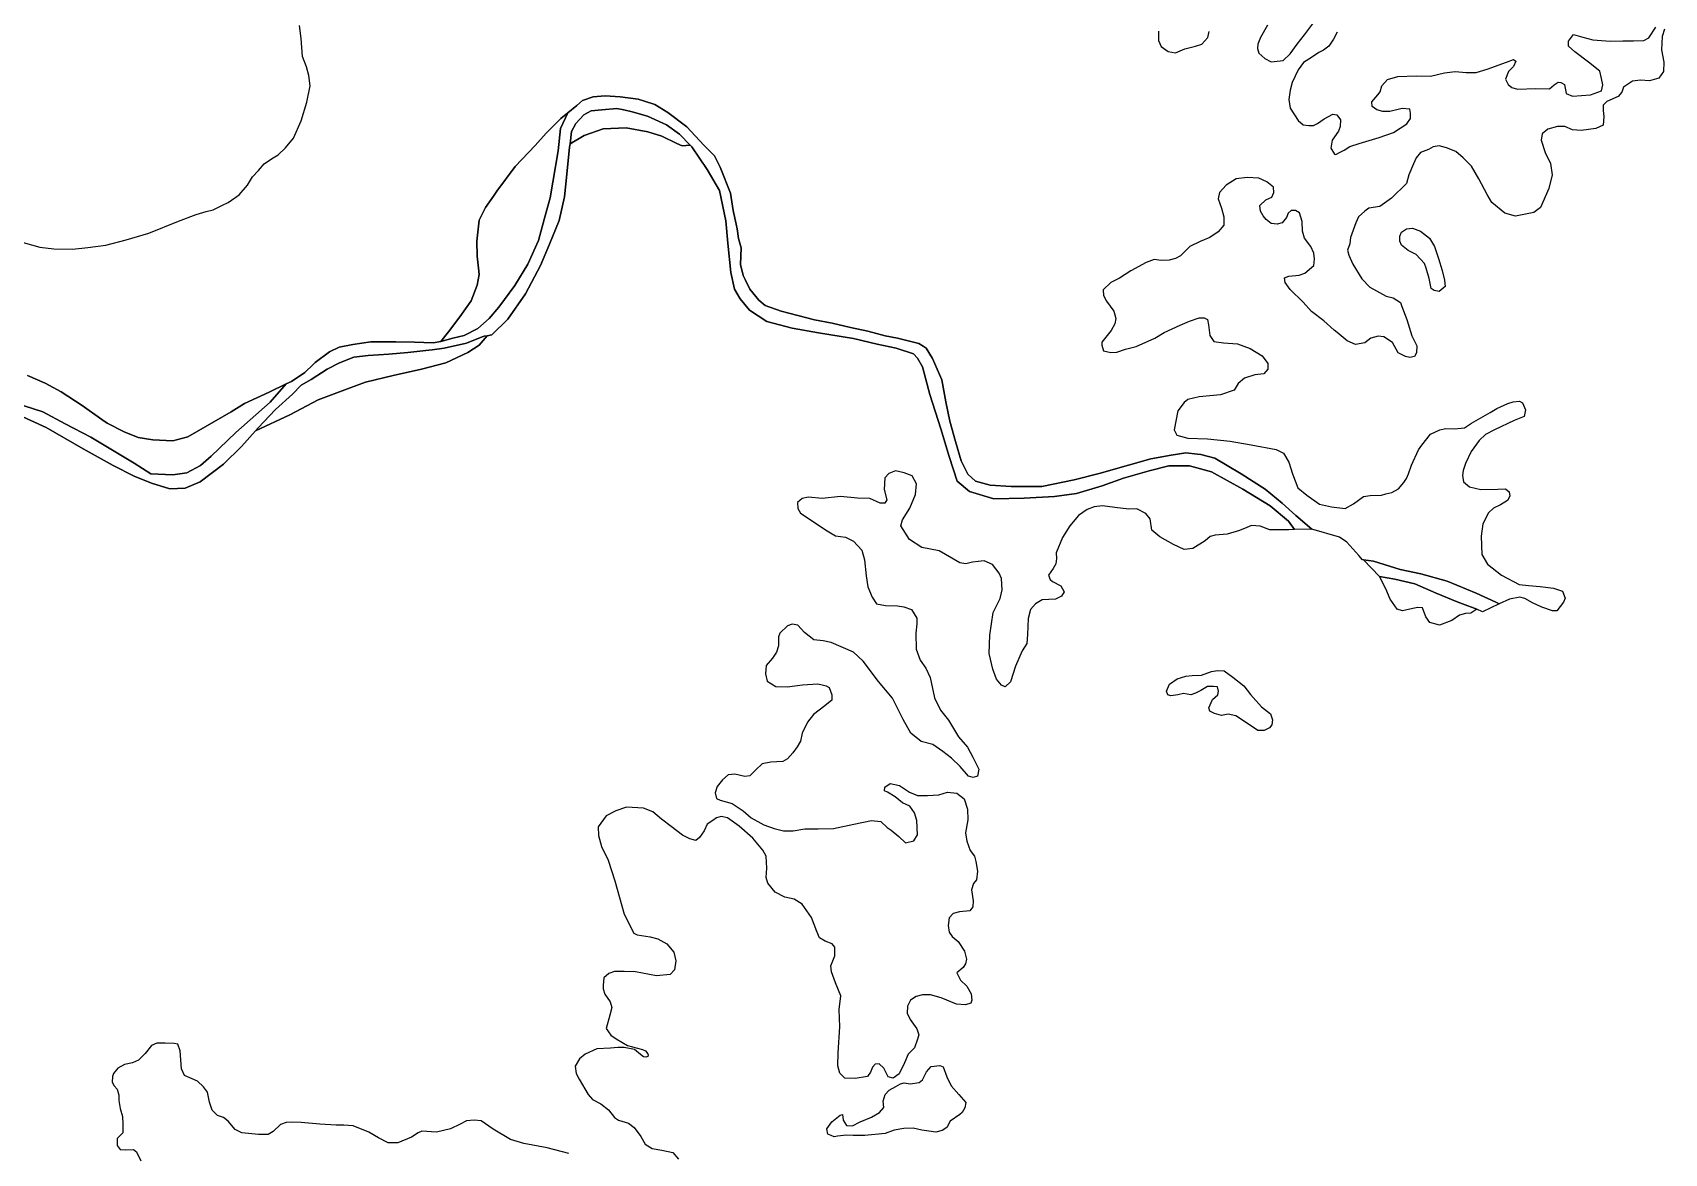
# Model space of a CAD drawing. Header units: inches. Extents: x 288635 to 1232953, y 676945 to 1655780.
# Drawn here: x 611529 to 652535, y 751771 to 779948 of the extents above; entities that cross this region are included whole.
import ezdxf

# ---------------------------------------------------------------- set-up
doc = ezdxf.new("R2010")
doc.units = ezdxf.units.IN
doc.header["$MEASUREMENT"] = 0

msp = doc.modelspace()

# ---------------------------------------------------------------- linework, layer by layer
at = {"color": 1}
for points in [[(611292.1109, 774668.4692), (611711.2117, 774554.169), (612062.5791, 774511.8356), (612532.48, 774507.6022), (612917.7141, 774541.469), (613370.6817, 774600.7357), (613882.916, 774736.2027), (614450.1838, 774905.5364), (615191.0186, 775206.1036), (615639.7529, 775375.4373), (615889.52, 775447.4041), (616063.0871, 775489.7375), (616304.3875, 775608.2711), (616444.0878, 775680.2379), (616715.0217, 775866.5049), (616926.6888, 776109.9221), (617054.197, 776321.5045), (617201.5173, 776478.9848), (617348.8376, 776646.6252), (617531.718, 776773.6254), (617699.3583, 776875.2256), (617887.3187, 777053.026), (618085.4391, 777291.7865), (618278.4795, 777728.6673), (618420.7198, 778201.1083), (618501.9999, 778612.5891), (618471.5199, 778871.6696), (618410.5598, 779090.1101), (618314.0396, 779349.1906), (618273.3995, 779801.3115), (618237.8394, 780126.4321)], [(652535.1771, 780031.2152), (652482.2603, 779851.2982), (652461.0936, 779517.9225), (652519.3021, 779205.7136), (652514.0104, 778967.5881), (652392.3018, 778803.5461), (652159.468, 778734.7543), (651931.9259, 778750.6293), (651736.1338, 778729.4626), (651508.5917, 778576.004), (651466.2583, 778454.2954), (651371.0081, 778337.8785), (651090.5492, 778216.1699), (650995.299, 778126.2114), (650995.299, 777988.6278), (651016.4657, 777835.1692), (651000.5907, 777618.2104), (650810.0903, 777533.5436), (650444.9646, 777485.9185), (650222.7141, 777501.7935), (650032.2138, 777591.752), (649852.2967, 777586.4603), (649608.8796, 777517.6685), (649466.0043, 777406.5433), (649439.5459, 777242.5013), (649540.0878, 776930.2924), (649677.6714, 776655.1251), (649714.7131, 776374.6662), (649630.0463, 776030.7072), (649418.3792, 775549.1646), (649254.3372, 775427.456), (648793.9613, 775332.2058), (648524.0857, 775411.581), (648196.0017, 775676.1648), (648079.5848, 775877.2486), (647873.2094, 776268.8327), (647688.0007, 776586.3333), (647476.3336, 776798.0004), (647291.1249, 776956.7507), (647058.2911, 777052.0009), (646873.0824, 777099.626), (646724.9155, 777078.4593), (646609.9049, 777011.3687), (646406.7045, 776935.1686), (646294.9442, 776798.0083), (646228.9041, 776645.608), (646117.1439, 776371.2874), (646051.1038, 776152.847), (645680.263, 775787.0863), (645380.5424, 775573.7259), (645106.2219, 775538.1658), (645004.6217, 775461.9656), (644852.2214, 775314.6453), (644781.1012, 775162.245), (644649.021, 774796.4843), (644628.7009, 774639.004), (644572.8208, 774481.5237), (644603.3009, 774354.5234), (644704.9011, 774125.923), (644928.4215, 773755.0822), (645136.7019, 773551.8818), (645543.1027, 773323.2813), (645720.9031, 773277.5613), (645903.7835, 773160.721), (645939.3435, 773064.2008), (646066.3438, 772734.0002), (646188.264, 772327.5994), (646315.2643, 772073.5988), (646310.1843, 771900.8785), (646254.3042, 771804.3583), (646137.4639, 771778.9583), (646030.7837, 771804.3583), (645847.9034, 771900.8785), (645705.6631, 772159.959), (645487.2226, 772302.1993), (645339.9023, 772312.3593), (645157.022, 772266.6392), (645009.7017, 772149.799), (644776.0212, 772109.1589), (644567.7408, 772195.5191), (644312.9258, 772407.8015), (644237.5401, 772464.7596), (643973.3796, 772703.5201), (643663.499, 772937.2006), (643460.2986, 773170.881), (643130.0979, 773485.8417), (643008.1777, 773663.642), (642987.8576, 773780.4823), (643094.5378, 773826.2024), (643353.6184, 773846.5224), (643495.8586, 773902.4025), (643724.4591, 774095.4429), (643739.6991, 774263.0832), (643724.4591, 774400.2435), (643653.339, 774572.9638), (643490.7786, 774776.1643), (643439.9785, 774953.9646), (643434.8985, 775197.8051), (643363.7784, 775421.3255), (643267.2582, 775477.2057), (643155.498, 775472.1256), (643079.2978, 775411.1655), (643038.6577, 775299.4053), (642931.9775, 775167.325), (642804.9773, 775131.765), (642652.577, 775147.005), (642525.5767, 775248.6052), (642449.3766, 775345.1254), (642383.3364, 775456.8856), (642368.0964, 775604.2059), (642520.4967, 775746.4462), (642667.817, 775812.4863), (642718.6171, 775924.2466), (642708.4571, 776061.4068), (642545.8967, 776198.5671), (642344.94, 776288.3598), (642050.2994, 776303.5998), (641775.9789, 776268.0398), (641527.0584, 776115.6395), (641359.418, 775927.6791), (641318.778, 775770.1988), (641405.1381, 775531.4383), (641461.0182, 775318.0779), (641461.0182, 775109.7975), (641323.858, 774942.1571), (641110.4975, 774799.9168), (640866.6571, 774698.3166), (640612.6565, 774571.3164), (640373.8961, 774332.5559), (640251.9758, 774266.5158), (640094.4955, 774225.8757), (639891.2951, 774215.7157), (639713.4947, 774241.1157), (639515.3744, 774164.9156), (639129.2936, 773956.6351), (638839.733, 773778.8348), (638626.3726, 773661.9946), (638428.371, 773480.2118), (638437.4444, 773336.7823), (638518.7246, 773194.5421), (638701.6049, 772945.6216), (638747.325, 772762.7412), (638727.005, 772625.5809), (638635.5648, 772457.9406), (638396.8043, 772168.38), (638396.8043, 772087.0998), (638442.5244, 771944.8596), (638625.4048, 771904.2195), (638777.8051, 771914.3795), (638996.2455, 771990.5796), (639260.4061, 772056.6198), (639732.847, 772269.9802), (639967.4094, 772409.8922), (640368.7302, 772592.7725), (640602.4107, 772694.3727), (640841.1712, 772775.6529), (640968.1714, 772775.6529), (641054.5316, 772735.0128), (641074.8516, 772602.9325), (641115.4917, 772333.692), (641217.0919, 772186.3717), (641455.8524, 772145.7316), (641806.3731, 772120.3316), (642126.4137, 772003.4913), (642431.2143, 771820.611), (642573.4546, 771627.5706), (642568.3746, 771485.3303), (642471.8544, 771373.5701), (642243.254, 771343.09), (641984.1734, 771256.7298), (641826.6931, 771124.6496), (641720.0129, 770957.0092), (641379.6522, 770845.249), (640846.2512, 770794.4489), (640561.7706, 770728.4088), (640469.4485, 770649.457), (640311.9682, 770441.1766), (640215.448, 769963.6556), (640286.5681, 769826.4953), (640560.8887, 769750.2952), (641051.9916, 769734.7588), (641626.0327, 769673.7987), (642154.3538, 769582.3585), (642779.195, 769470.5983), (642962.0754, 769374.0781), (643094.1557, 769145.4776), (643190.6759, 768855.917), (643322.7561, 768500.3163), (643546.2766, 768317.436), (643866.3172, 768088.8355), (644171.1178, 768027.8754), (644511.4785, 767987.2353), (644723.8229, 768105.0915), (644977.8234, 768282.8919), (645140.3838, 768313.372), (645429.9443, 768318.452), (645536.6246, 768348.932), (645689.0249, 768389.5721), (645853.6595, 768477.2023), (645985.7398, 768634.6826), (646051.7799, 768736.2828), (646107.66, 768853.123), (646178.7802, 769071.5635), (646356.5805, 769457.6443), (646437.8607, 769579.5645), (646661.3811, 769848.805), (646889.9816, 769960.5653), (647032.2219, 769996.1253), (647260.8223, 769985.9653), (647514.8228, 770011.3654), (647687.5432, 770128.2056), (648159.9841, 770397.4461), (648327.6245, 770499.0463), (648601.945, 770620.9666), (648739.1053, 770666.6867), (648896.5856, 770681.9267), (648967.7057, 770641.2866), (649043.9059, 770463.4863), (649008.3458, 770295.8459), (648764.5053, 770194.2457), (648266.6643, 769960.5653), (648043.1439, 769843.725), (647880.5836, 769691.3247), (647682.4632, 769417.0042), (647540.2229, 769117.2836), (647479.2628, 768939.4832), (647464.0227, 768812.483), (647489.4228, 768655.0026), (647641.8231, 768528.0024), (647921.2237, 768461.9623), (648353.0245, 768472.1223), (648540.9849, 768477.2023), (648637.5051, 768401.0021), (648652.7451, 768294.3219), (648591.785, 768187.6417), (648419.0647, 768075.8815), (648241.2643, 767989.5213), (648114.264, 767877.7611), (647975.0294, 767602.1705), (647934.3893, 767287.2099), (647949.6294, 766830.009), (648091.8697, 766586.1685), (648442.3904, 766311.848), (648884.3512, 766073.0875), (649120.2595, 766045.7343), (649411.3017, 766019.2759), (649749.9691, 765976.9425), (649972.2195, 765902.8591), (650046.303, 765733.5254), (650003.9696, 765627.6918), (649829.3442, 765410.7331), (649723.5107, 765410.7331), (649453.6351, 765500.6916), (649220.8013, 765611.8168), (649025.0093, 765717.6503), (648899.5913, 765758.1269), (648645.5908, 765702.2467), (648381.4302, 765585.4065), (648300.1501, 765631.1266), (647802.3091, 765854.647), (647080.9476, 766154.3676), (646415.4663, 766342.328), (645892.2253, 766454.0882), (645226.7439, 766657.2886), (644972.3189, 766689.67), (644947.3434, 766692.8487), (644855.9032, 766804.6089), (644556.1826, 767139.8896), (644369.2382, 767260.7939), (643673.2768, 767463.9943), (643277.036, 767809.435), (642931.5953, 768119.3156), (642504.8745, 768469.8363), (641900.3533, 768855.917), (641234.8719, 769252.1578), (640884.3512, 769338.518), (640800.5744, 769347.6814), (640510.0886, 769379.4544), (640144.3278, 769328.6543), (639626.1668, 769232.1341), (638503.4845, 768912.0935), (638360.7519, 768875.0553), (637700.8429, 768703.8131), (636888.0413, 768536.1727), (636120.9598, 768536.1727), (635592.6387, 768566.6528), (635226.878, 768673.333), (635033.8376, 768846.0534), (634866.1973, 769181.334), (634723.957, 769669.015), (634581.7167, 770177.016), (634480.1165, 770664.697), (634378.5163, 771218.4181), (634139.7558, 771751.8192), (633987.3555, 772010.8997), (633908.296, 772062.126), (633801.0369, 772131.6242), (633259.6382, 772263.2526), (632949.7576, 772324.2127), (632517.9567, 772441.0529), (632081.0758, 772537.5731), (631623.8749, 772644.2533), (631176.834, 772730.6135), (630343.7123, 772949.0539), (629937.3115, 773086.2142), (629774.7512, 773223.3745), (629551.2308, 773497.695), (629436.1987, 773742.1381), (629388.6704, 773843.1357), (629317.5503, 774117.4563), (629332.7903, 774534.0171), (629271.8302, 774772.7776), (629231.1901, 775016.6181), (629207.3323, 775129.6287), (629134.6699, 775473.819), (629064.0096, 775914.3065), (628808.7391, 776567.0878), (628661.4188, 776851.5684), (628625.365, 776888.3155), (628397.2583, 777120.8089), (627970.5374, 777578.0098), (627493.0164, 777938.6905), (627167.8958, 778136.8109), (626904.5147, 778222.4891), (626746.255, 778273.9712), (626294.134, 778334.9313), (625918.2133, 778355.2514), (625613.4127, 778334.9313), (625349.2522, 778238.4111), (625201.6582, 778118.1493), (624976.9777, 777935.0763), (624800.6111, 777791.3702), (624434.8503, 777420.5295), (624161.1313, 777108.9061), (623658.2102, 776585.665), (623195.9293, 775960.8238), (623111.4058, 775840.076), (622911.4488, 775554.423), (622753.9684, 775234.3823), (622693.0083, 774700.9813), (622698.0883, 774325.0605), (622734.6934, 774022.2366), (622753.9684, 773862.7796), (622698.0883, 773598.6191), (622550.768, 773202.3783), (622261.2075, 772801.0575), (621981.8069, 772425.1367), (621788.7665, 772186.3763), (621590.6461, 772150.8162), (621128.3652, 772166.0562), (620655.9242, 772171.1362), (620026.003, 772176.2162), (619573.8821, 772110.1761), (619228.4414, 772039.056), (618990.8662, 771921.0304), (618630.1855, 771651.7898), (618587.3988, 771611.4716), (618366.025, 771402.8694), (618030.7443, 771179.3489), (617902.4136, 771117.5168), (617471.9432, 770910.1084), (616852.182, 770625.6278), (616516.9013, 770412.2674), (615429.7791, 769782.3461), (615048.7784, 769685.8259), (614545.8574, 769706.146), (614180.0966, 769767.1061), (613829.5759, 769909.3464), (613402.8551, 770127.7868), (613270.1448, 770221.9683), (612772.9338, 770574.8277), (612244.6128, 770920.2684), (611843.292, 771138.7088), (611401.3311, 771326.6692)], [(639820.175, 779986.6072), (639825.255, 779752.9267), (639891.2951, 779595.4464), (640069.0955, 779473.5262), (640246.8958, 779437.9661), (640485.6563, 779539.5663), (640754.8968, 779605.6064), (640912.3771, 779656.4065), (641059.6974, 779824.0469), (641095.2575, 779976.4472)], [(642563.3804, 780139.0075), (642385.5801, 779824.0469), (642319.54, 779661.4866), (642309.3799, 779549.7263), (642339.86, 779432.8861), (642492.2603, 779295.7258), (642654.8206, 779214.4457), (642959.6212, 779244.9257), (643132.3416, 779417.6461), (643310.1419, 779656.4065), (643492.6836, 779889.071), (643746.6841, 780229.4317)], [(644315.6453, 779960.1912), (644219.1251, 779787.4708), (644102.2849, 779604.5904), (643970.2046, 779502.9902), (643853.3644, 779452.1901), (643670.8227, 779321.1259), (643467.6223, 779199.2056), (643330.462, 779016.3253), (643183.1417, 778696.2846), (643127.2616, 778498.1642), (643096.7815, 778264.4838), (643132.3416, 778046.0433), (643330.462, 777736.1627), (643455.2186, 777631.13), (643597.4588, 777615.8899), (643714.2991, 777615.8899), (643820.9793, 777661.61), (643988.6196, 777783.5303), (644201.9801, 777900.3705), (644303.5803, 777885.1305), (644400.1005, 777753.0502), (644389.9404, 777585.4099), (644344.2203, 777468.5696), (644186.74, 777239.9692), (644151.18, 777041.8488), (644247.7002, 776889.4485), (644278.1802, 776884.3685), (644384.8604, 776940.2486), (644486.4606, 776991.0487), (644633.7809, 777082.4889), (644867.4614, 777163.769), (645365.3024, 777311.0893), (645725.9831, 777438.0896), (646066.3438, 777651.45), (646158.706, 777787.5441), (646153.4143, 777919.836), (646142.831, 778020.3779), (645947.0389, 778041.5446), (645640.1216, 777967.4611), (645460.2046, 777962.1694), (645312.0376, 778009.7945), (645195.6207, 778089.1697), (645179.7457, 778205.5866), (645333.2044, 778385.5036), (645391.4128, 778459.5871), (645433.7462, 778607.754), (645576.6215, 778766.5044), (645841.2054, 778840.5878), (646296.2896, 778861.7545), (646661.4153, 778856.4629), (647010.666, 778935.838), (647280.5416, 778972.8798), (647550.4171, 778946.4214), (647804.4176, 778941.1297), (648079.5848, 779025.7965), (648566.4192, 779205.7136), (648746.3362, 779274.5054), (648799.253, 779232.172), (648741.0445, 779094.5883), (648614.0442, 778967.5881), (648545.2524, 778777.0877), (648608.7526, 778639.5041), (648698.7111, 778565.4206), (648846.878, 778528.3789), (649301.9623, 778538.9622), (649651.213, 778533.6706), (649767.6299, 778634.2124), (649862.8801, 778703.0042), (649936.9636, 778697.7126), (650026.9221, 778639.5041), (650069.2555, 778417.2537), (650222.7141, 778353.7535), (650677.7984, 778385.5036), (650958.2573, 778486.0455), (650990.0073, 778634.2124), (650952.9656, 778792.9627), (650910.6322, 778978.1714), (650624.8816, 779205.7136), (650286.2143, 779465.0058), (650122.1723, 779607.881), (650127.4639, 779729.5896), (650254.4642, 779898.9233), (650487.298, 779835.4232), (650736.0068, 779766.6314), (651169.9244, 779734.8813), (651487.425, 779745.4646), (651762.5922, 779745.4646), (652016.5927, 779750.7563), (652148.8847, 779819.5481), (652318.2183, 780084.132)], [(611311.9678, 770563.7148), (611787.1604, 770415.0187), (612345.9615, 770114.4514), (612993.6628, 769775.784), (614081.6317, 769119.6161), (614496.4992, 768852.9155), (615051.0669, 768827.5155), (615406.6676, 768878.3156), (615749.5683, 769068.816), (616016.2689, 769297.4164), (616638.5701, 769894.3176), (617497.9385, 770656.3191), (617902.4136, 771117.5168), (618030.7443, 771179.3489), (618366.025, 771402.8694), (618587.3988, 771611.4716), (618630.1855, 771651.7898), (618990.8662, 771921.0304), (619228.4414, 772039.056), (619573.8821, 772110.1761), (620026.003, 772176.2162), (620655.9242, 772171.1362), (621128.3652, 772166.0562), (621590.6461, 772150.8162), (621788.7665, 772186.3763), (622092.8077, 772265.8357), (622377.2883, 772336.9558), (622717.6489, 772509.6762), (623002.1295, 772763.6767), (623240.89, 773043.0772), (623647.2908, 773591.7183), (623977.4915, 774125.1194), (624241.652, 774719.4806), (624392.7855, 775281.5912), (624531.2126, 775796.4427), (624734.413, 776980.0851), (624790.2931, 777538.8862), (624976.9777, 777935.0763), (625201.6582, 778118.1493), (625349.2522, 778238.4111), (625613.4127, 778334.9313), (625918.2133, 778355.2514), (626294.134, 778334.9313), (626746.255, 778273.9712), (626904.5147, 778222.4891), (627167.8958, 778136.8109), (627167.8958, 778136.8109), (627493.0164, 777938.6905), (627970.5374, 777578.0098), (628397.2583, 777120.8089), (628625.365, 776888.3155), (628661.4188, 776851.5684), (628808.7391, 776567.0878), (629064.0096, 775914.3065), (629134.6699, 775473.819), (629207.3323, 775129.6287), (629231.1901, 775016.6181), (629271.8302, 774772.7776), (629332.7903, 774534.0171), (629317.5503, 774117.4563), (629388.6704, 773843.1357), (629436.1987, 773742.1381), (629551.2308, 773497.695), (629774.7512, 773223.3745), (629937.3115, 773086.2142), (630343.7123, 772949.0539), (631176.834, 772730.6135), (631623.8749, 772644.2533), (632081.0758, 772537.5731), (632517.9567, 772441.0529), (632949.7576, 772324.2127), (633259.6382, 772263.2526), (633801.0369, 772131.6242), (633908.296, 772062.126), (633987.3555, 772010.8997), (634139.7558, 771751.8192), (634378.5163, 771218.4181), (634480.1165, 770664.697), (634581.7167, 770177.016), (634723.957, 769669.015), (634866.1973, 769181.334), (635033.8376, 768846.0534), (635226.878, 768673.333), (635592.6387, 768566.6528), (636120.9598, 768536.1727), (636888.0413, 768536.1727), (637700.8429, 768703.8131), (638360.7519, 768875.0553), (638503.4845, 768912.0935), (639626.1668, 769232.1341), (640144.3278, 769328.6543), (640510.0886, 769379.4544), (640800.5744, 769347.6814), (640884.3512, 769338.518), (641234.8719, 769252.1578), (641900.3533, 768855.917), (642504.8745, 768469.8363), (642931.5953, 768119.3156), (643277.036, 767809.435), (643673.2768, 767463.9943), (643240.89, 767455.0661), (643093.5697, 767663.3465), (642631.2888, 768049.4273), (641945.4874, 768471.0681), (641158.0858, 768907.949), (640599.2847, 769060.3493), (640175.4097, 769056.1525), (640086.2037, 769055.2693), (639588.3627, 768933.349), (638943.2014, 768750.4687), (638404.7203, 768552.3483), (637764.639, 768364.3879), (637205.8379, 768288.1877), (636448.9164, 768247.5477), (635686.9149, 768227.2276), (635072.2336, 768410.108), (634762.353, 768669.1885), (634559.1526, 769288.9497), (634350.8722, 769984.9111), (634076.5517, 770848.5129), (633893.6713, 771549.5543), (633766.671, 771762.9147), (633665.0708, 771869.5949), (633228.19, 772011.8352), (632755.749, 772113.4354), (632156.3078, 772260.7557), (631277.4661, 772397.916), (630617.0647, 772514.7562), (629976.9835, 772687.4765), (629545.1826, 772966.8771), (629311.5021, 773251.3577), (629164.1818, 773500.2782), (629072.7416, 773916.839), (628996.5415, 774658.5205), (628945.7414, 775217.3216), (628793.3411, 775979.3231), (628483.4605, 776507.6442), (628092.2997, 777076.6053), (628053.6857, 777117.15), (627787.4991, 777396.6459), (627462.3784, 777630.3264), (626979.7775, 777843.6868), (626593.6967, 777960.5271), (626383.8354, 778002.4993), (626212.6959, 778036.7272), (625836.7752, 778006.2472), (625562.4546, 777980.8471), (625384.6543, 777879.2469), (625176.3739, 777660.8065), (625074.7736, 777462.6861), (625034.7332, 777150.3711), (625023.9735, 777066.4453), (624942.6934, 776304.4438), (624891.8933, 775821.8428), (624764.893, 775227.4816), (624515.9725, 774633.1204), (624292.4521, 774094.6393), (623911.4513, 773383.4379), (623474.5704, 772743.3566), (623068.1696, 772347.1158), (622949.6023, 772328.3947), (622875.1292, 772316.6358), (622827.4268, 772297.9935), (622433.1684, 772143.9154), (621866.7472, 772015.2219), (621570.4133, 771972.8884), (621485.2519, 771964.0174), (620960.8121, 771909.3883), (620482.4445, 771867.0549), (619957.5101, 771828.9548), (619601.9094, 771786.6214), (619242.0753, 771646.9211), (618933.0414, 771486.0541), (618526.6406, 771227.8203), (618281.1067, 771088.12), (618060.973, 770855.2862), (617629.1721, 770470.0521), (617197.3712, 770012.8512), (617130.4646, 769937.8347), (616778.2704, 769542.9502), (616325.3028, 769098.4494), (615741.1016, 768653.9485), (615364.3342, 768493.0815), (614974.8668, 768480.3814), (614517.6659, 768620.0817), (614081.6317, 768797.8821), (613552.4639, 769064.5826), (612798.9291, 769487.9168), (611871.8272, 770017.0845), (611192.9051, 770328.2351)], [(611192.9051, 770328.2351), (611871.8272, 770017.0845), (612798.9291, 769487.9168), (613552.4639, 769064.5826), (614081.6317, 768797.8821), (614517.6659, 768620.0817), (614974.8668, 768480.3814), (615364.3342, 768493.0815), (615741.1016, 768653.9485), (616325.3028, 769098.4494), (616778.2704, 769542.9502), (617130.4646, 769937.8347), (617992.0665, 770338.6051), (618703.2679, 770719.6058), (619439.8694, 770993.9264), (619897.0703, 771156.4867), (620587.9517, 771329.207), (621304.2331, 771486.6874), (621913.8343, 771649.2477), (622467.5554, 771903.2482), (622752.036, 772091.2086), (622949.6023, 772328.3947), (623068.1696, 772347.1158), (623474.5704, 772743.3566), (623911.4513, 773383.4379), (624292.4521, 774094.6393), (624515.9725, 774633.1204), (624764.893, 775227.4816), (624891.8933, 775821.8428), (624942.6934, 776304.4438), (625023.9735, 777066.4453), (625034.7332, 777150.3711), (625389.5815, 777364.4793), (625867.1025, 777527.0396), (626441.1436, 777552.4396), (626989.7847, 777450.8394), (627340.3054, 777344.1592), (627721.3062, 777161.2788), (627721.3062, 777161.2788), (627848.3064, 777100.3187), (628053.6857, 777117.15), (628092.2997, 777076.6053), (628483.4605, 776507.6442), (628793.3411, 775979.3231), (628945.7414, 775217.3216), (628996.5415, 774658.5205), (629072.7416, 773916.839), (629164.1818, 773500.2782), (629311.5021, 773251.3577), (629545.1826, 772966.8771), (629976.9835, 772687.4765), (630617.0647, 772514.7562), (631277.4661, 772397.916), (632156.3078, 772260.7557), (632755.749, 772113.4354), (633228.19, 772011.8352), (633665.0708, 771869.5949), (633766.671, 771762.9147), (633893.6713, 771549.5543), (634076.5517, 770848.5129), (634350.8722, 769984.9111), (634559.1526, 769288.9497), (634762.353, 768669.1885), (635072.2336, 768410.108), (635686.9149, 768227.2276), (636448.9164, 768247.5477), (637205.8379, 768288.1877), (637764.639, 768364.3879), (638404.7203, 768552.3483), (638943.2014, 768750.4687), (639588.3627, 768933.349), (640086.2037, 769055.2693), (640175.4097, 769056.1525), (640599.2847, 769060.3493), (641158.0858, 768907.949), (641945.4874, 768471.0681), (642631.2888, 768049.4273), (643093.5697, 767663.3465), (643240.89, 767455.0661), (643096.1838, 767448.8786), (642847.2633, 767448.8786), (642623.7429, 767448.8786), (642374.8224, 767540.3188), (642156.3819, 767555.5588), (642044.6217, 767504.7587), (641856.6613, 767428.5586), (641551.8607, 767337.1184), (641247.0601, 767316.7984), (641120.0599, 767276.1583), (640998.1396, 767174.5581), (640683.179, 766976.4377), (640469.8186, 766951.0376), (640200.578, 767078.0379), (639855.1373, 767271.0783), (639657.0169, 767438.7186), (639611.2968, 767728.2792), (639504.6166, 767860.3595), (639281.0962, 767972.1197), (639077.8958, 767967.0397), (638722.2951, 768012.7598), (638412.4144, 768053.3998), (638204.134, 768027.9998), (638026.3337, 767961.9597), (637807.8932, 767804.4793), (637594.5328, 767545.3988), (637411.6524, 767255.8382), (637249.0921, 766869.7575), (637261.7921, 766728.7872), (637241.4721, 766591.6269), (637175.432, 766474.7867), (637058.5917, 766307.1463), (637099.2318, 766200.4661), (637160.1919, 766144.586), (637368.4724, 766037.9058), (637454.8325, 765890.5855), (637388.7924, 765778.8253), (637231.3121, 765702.6251), (636901.1114, 765687.3851), (636728.3911, 765590.8649), (636606.4708, 765443.5446), (636545.5107, 765214.9442), (636530.2707, 764818.7034), (636515.0306, 764590.1029), (636398.1904, 764402.1425), (636225.4701, 764016.0618), (636103.5498, 763624.901), (635966.3895, 763502.9807), (635880.0294, 763543.6208), (635747.9491, 763696.0211), (635656.5089, 763944.9416), (635565.0687, 764341.1824), (635580.3088, 764803.4633), (635666.6689, 765367.3445), (635839.3893, 765722.9452), (635890.1894, 765941.3856), (635880.0294, 766220.7862), (635819.0693, 766357.9464), (635648.8889, 766580.1969), (635440.6085, 766666.5571), (635288.2082, 766651.317), (635151.0479, 766630.997), (634983.4076, 766590.3569), (634831.0073, 766615.757), (634632.8869, 766732.5972), (634312.8462, 766915.4776), (633870.8854, 767006.9177), (633566.0847, 767205.0381), (633347.6443, 767545.3988), (633388.2844, 767697.7991), (633576.2448, 767992.4397), (633718.4851, 768337.8804), (633743.8851, 768602.0409), (633632.1249, 768805.2413), (633428.9245, 768881.4415), (633210.484, 768932.2416), (633042.8437, 768866.2015), (632941.2435, 768754.4412), (632931.0835, 768459.8007), (632997.1236, 768200.7201), (632941.2435, 768119.44), (632824.4033, 768114.36), (632565.3227, 768231.2002), (632260.5221, 768246.4402), (631828.7213, 768282.0003), (631366.4403, 768236.2802), (631026.0797, 768266.7603), (630863.5193, 768236.2802), (630746.6791, 768134.68), (630761.9191, 767982.2797), (630822.8793, 767865.4395), (631041.3197, 767728.2792), (631452.8005, 767448.8786), (631701.721, 767296.4783), (631955.7215, 767265.9983), (632158.9219, 767164.3981), (632367.2023, 766935.7976), (632433.2425, 766691.9571), (632473.8826, 766290.6363), (632514.5226, 766011.2358), (632626.2829, 765757.2352), (632732.9631, 765584.5149), (632961.5635, 765543.8748), (633266.3641, 765538.7948), (633423.8445, 765513.3948), (633616.8848, 765447.3546), (633748.9651, 765228.9142), (633748.9651, 765081.5939), (633723.5651, 764847.9134), (633733.7251, 764451.6726), (633835.3253, 764167.1921), (633972.4856, 763969.0717), (634084.2458, 763735.3912), (634190.926, 763222.3102), (634343.3263, 762917.5096), (634541.4467, 762663.5091), (634795.4472, 762246.9482), (635018.9677, 761982.7877), (635156.1279, 761733.8672), (635303.4482, 761429.0666), (635272.9682, 761251.2662), (635166.2879, 761220.7862), (635044.3677, 761256.3462), (634836.0873, 761495.1067), (634622.7269, 761708.4671), (634404.2864, 761876.1075), (634150.2859, 762048.8278), (633860.7253, 762130.108), (633601.6448, 762333.3084), (633403.5244, 762678.7491), (633139.3639, 763217.2302), (632788.8432, 763633.791), (632402.7624, 764141.792), (632158.9219, 764370.3925), (631600.1208, 764614.233), (631391.8404, 764654.873), (631158.1599, 764680.2731), (630924.4795, 764868.2335), (630761.9191, 765051.1138), (630619.6789, 765076.5139), (630497.7586, 765030.7938), (630304.7182, 764852.9934), (630274.2382, 764761.5533), (630269.1582, 764527.8728), (630223.4381, 764375.4725), (630121.8379, 764217.9922), (629959.2775, 764035.1118), (629944.0375, 763826.8314), (629989.436, 763646.1992), (630205.7639, 763505.7324), (630487.5986, 763501.7107), (630873.6794, 763547.4308), (631259.7601, 763572.8309), (631366.4403, 763552.5108), (631468.0405, 763522.0308), (631544.2407, 763486.4707), (631610.2808, 763298.5103), (631610.2808, 763166.4301), (631437.5605, 763024.1898), (631153.0799, 762805.7493), (631005.7596, 762612.709), (630868.5994, 762338.3884), (630827.9593, 762135.188), (630741.5991, 761992.9477), (630629.8389, 761840.5474), (630495.3244, 761692.1688), (630378.4842, 761621.0486), (630078.7636, 761605.8086), (629860.3232, 761565.1685), (629702.8429, 761412.7682), (629555.5226, 761260.3679), (629423.4423, 761245.1279), (629174.5218, 761301.008), (629011.9615, 761285.768), (628864.6412, 761158.7677), (628732.5609, 760996.2074), (628681.7608, 760838.7271), (628712.2409, 760691.4068), (628808.7611, 760650.7667), (629108.4817, 760564.4065), (629382.8022, 760386.6062), (629586.0026, 760203.7258), (629906.0433, 760031.0055), (630160.0438, 759939.5653), (630398.8042, 759878.6052), (630637.5647, 759883.6852), (630937.2853, 759934.4853), (631272.566, 759929.4053), (631653.5668, 759939.5653), (632166.6478, 760051.3255), (632608.6087, 760137.6857), (632842.2891, 760112.2856), (632999.7694, 759964.9653), (633106.4497, 759893.8452), (633299.49, 759736.3649), (633462.0504, 759578.8846), (633670.3308, 759629.6847), (633766.851, 759777.005), (633746.5309, 760142.7657), (633690.6508, 760335.8061), (633573.8106, 760498.3664), (633385.8502, 760584.7266), (633202.9699, 760737.1269), (633015.0095, 760853.9671), (632933.7293, 760889.5272), (632948.9693, 760980.9674), (633075.9696, 761072.4075), (633314.7301, 761016.5274), (633563.6506, 760848.8871), (633766.851, 760772.6869), (634020.8515, 760772.6869), (634300.252, 760787.927), (634523.7725, 760848.8871), (634757.453, 760828.5671), (634940.3333, 760686.3268), (635021.6135, 760422.1662), (635031.7735, 760152.9257), (634970.8134, 759827.8051), (635006.3735, 759624.6046), (635087.6536, 759385.8442), (635199.4138, 759243.6039), (635234.9739, 759106.4436), (635270.534, 758867.6831), (635250.2139, 758649.2427), (635174.0138, 758552.7225), (635123.2137, 758395.2422), (635168.9338, 758120.9216), (635153.6938, 757968.5213), (635077.4936, 757866.9211), (634818.4131, 757841.5211), (634666.0128, 757800.881), (634559.3326, 757689.1208), (634539.0125, 757501.1604), (634564.4126, 757333.5201), (634640.6127, 757221.7598), (634787.933, 757094.7596), (634945.4133, 756855.9991), (634996.2134, 756652.7987), (634970.8134, 756535.9585), (634909.8533, 756444.5183), (634757.453, 756312.438), (634843.8131, 756124.4776), (635006.3735, 755972.0773), (635113.0537, 755779.037), (635128.2937, 755621.5566), (635102.8937, 755550.4365), (634975.8934, 755504.7164), (634742.2129, 755525.0364), (634361.2122, 755682.5168), (634091.9716, 755758.7169), (633888.7712, 755758.7169), (633731.2909, 755712.9968), (633594.1306, 755621.5566), (633517.9305, 755469.1563), (633507.7705, 755296.436), (633583.9706, 755133.8757), (633751.6109, 754905.2752), (633802.4111, 754752.8749), (633766.851, 754646.1947), (633690.6508, 754422.6742), (633528.0905, 754265.1939), (633436.6503, 754046.7535), (633304.5701, 753772.4329), (633157.2498, 753665.7527), (633030.2495, 753696.2328), (632923.5693, 753914.6732), (632801.649, 754026.4335), (632700.0488, 754016.2734), (632634.0087, 753934.9933), (632583.2086, 753813.073), (632507.0085, 753706.3928), (632202.2079, 753655.5927), (631938.0473, 753665.7527), (631811.0471, 753787.673), (631760.247, 753970.5533), (631775.487, 754300.754), (631816.1271, 754956.0753), (631795.807, 755387.8762), (631841.5271, 755733.3169), (631704.3669, 756058.4375), (631602.7667, 756332.7581), (631587.5266, 756485.1584), (631689.1268, 756734.0789), (631689.1268, 756952.5193), (631618.0067, 757038.8795), (631445.2863, 757109.9996), (631303.0461, 757191.2798), (631237.0059, 757348.7601), (631104.9257, 757699.2808), (630866.1652, 758039.6415), (630662.9648, 758161.5617), (630429.2843, 758212.3618), (630185.4438, 758339.3621), (630007.6435, 758562.8825), (629961.9234, 758710.2028), (629977.1634, 758938.8033), (629961.9234, 759243.6039), (629875.5632, 759396.0042), (629626.6427, 759695.7248), (629281.202, 759995.4454), (628991.6414, 760203.7258), (628834.1611, 760239.2859), (628712.2409, 760203.7258), (628620.8007, 760142.7657), (628478.5604, 760051.3255), (628407.4403, 759883.6852), (628290.6, 759710.9648), (628194.0798, 759634.7647), (628046.7595, 759675.4047), (627858.7992, 759771.9249), (627579.3986, 759990.3654), (627335.5581, 760173.2457), (627112.0377, 760356.1261), (626883.4372, 760452.6463), (626451.6363, 760472.9663), (626182.3958, 760381.5262), (625943.6353, 760259.6059), (625740.4349, 759980.2054), (625750.5949, 759761.7649), (625826.7951, 759487.4444), (625996.2932, 759144.7), (626158.8535, 758626.5389), (626392.534, 757788.3373), (626636.3744, 757305.7363), (626722.7346, 757265.0962), (627051.0775, 757216.6798), (627244.1179, 757165.8797), (627467.6384, 757038.8795), (627640.3587, 756830.5991), (627696.2388, 756612.1586), (627660.6788, 756388.6382), (627548.9185, 756266.7179), (627203.4779, 756231.1579), (626675.1568, 756332.7581), (626392.534, 756345.6144), (626148.6935, 756345.6144), (626006.4532, 756289.7343), (625879.4529, 756183.054), (625867.7689, 756001.232), (625862.6889, 755904.7118), (625908.409, 755772.6316), (626045.5693, 755584.6712), (626086.2093, 755442.4309), (626035.4092, 755244.3105), (625938.8891, 754909.0298), (626060.8093, 754741.3895), (626192.8896, 754655.0293), (626477.3701, 754487.389), (626853.2909, 754380.7088), (626927.0018, 754345.3011), (626990.502, 754275.451), (626994.312, 754244.9709), (626986.6919, 754210.6808), (626940.9719, 754189.0908), (626882.5517, 754197.9808), (626802.4908, 754258.7885), (626655.1705, 754380.7088), (626396.09, 754436.5889), (626238.6097, 754436.5889), (626050.6493, 754416.2688), (625710.2886, 754401.0288), (625410.568, 754268.9486), (625273.4077, 754147.0283), (625166.7275, 753964.1479), (625192.1276, 753781.2676), (625263.2477, 753633.9473), (625491.8482, 753252.9465), (625601.8812, 753127.3687), (625805.0816, 753015.6084), (626003.202, 752863.2081), (626150.5223, 752675.2478), (626252.1225, 752609.2076), (626506.123, 752533.0075), (626643.2833, 752421.2473), (626810.9236, 752197.7268), (626922.6838, 752004.6864), (627100.4842, 751892.9262), (627344.3247, 751852.2861), (627618.6452, 751796.406), (627755.8055, 751628.7657)], [(611401.3311, 771326.6692), (611843.292, 771138.7088), (612244.6128, 770920.2684), (612772.9338, 770574.8277), (613270.1448, 770221.9683), (613402.8551, 770127.7868), (613829.5759, 769909.3464), (614180.0966, 769767.1061), (614545.8574, 769706.146), (614545.8574, 769706.146), (615048.7784, 769685.8259), (615429.7791, 769782.3461), (616516.9013, 770412.2674), (616852.182, 770625.6278), (617471.9432, 770910.1084), (617902.4136, 771117.5168), (617497.9385, 770656.3191), (616638.5701, 769894.3176), (616016.2689, 769297.4164), (615749.5683, 769068.816), (615406.6676, 768878.3156), (615051.0669, 768827.5155), (614496.4992, 768852.9155), (614081.6317, 769119.6161), (612993.6628, 769775.784), (612345.9615, 770114.4514), (611787.1604, 770415.0187), (611311.9678, 770563.7148)], [(625002.44, 751771.006), (624458.8789, 751908.1662), (623876.4049, 752023.5841), (623541.1243, 752120.1043), (623104.2434, 752379.1848), (622804.5228, 752592.5452), (622621.6424, 752602.7052), (622433.682, 752592.5452), (622271.1217, 752506.185), (622027.2812, 752389.3448), (621681.8405, 752308.0646), (621305.9198, 752333.4647), (621214.4796, 752287.7446), (621046.8393, 752181.0644), (620706.4786, 752033.7441), (620467.7181, 752033.7441), (620218.7976, 752160.7443), (619980.0371, 752308.0646), (619583.7963, 752465.5449), (619350.1159, 752480.785), (619157.0755, 752480.785), (618745.5947, 752506.185), (618278.2337, 752546.8251), (618034.3932, 752556.9851), (617897.233, 752546.8251), (617754.9927, 752501.105), (617572.1123, 752323.3047), (617445.1121, 752247.1045), (617206.3516, 752242.0245), (616784.7107, 752287.7446), (616622.1504, 752374.1048), (616444.3501, 752582.3852), (616327.5098, 752673.8254), (616175.1095, 752719.5455), (616037.9493, 752861.7857), (615976.9891, 753059.9061), (615921.109, 753313.9066), (615819.5088, 753445.9869), (615672.1885, 753588.2272), (615540.1083, 753649.1873), (615341.9879, 753725.3875), (615265.7877, 753898.1078), (615236.8316, 754349.1704), (615180.9515, 754516.8107), (615084.4313, 754537.1308), (614855.8309, 754542.2108), (614647.5505, 754542.2108), (614515.4702, 754481.2506), (614352.9099, 754283.1302), (614190.3496, 754115.4899), (614037.9493, 754044.3698), (613834.7488, 754003.7297), (613667.1085, 753917.3695), (613560.4283, 753780.2092), (613538.6339, 753707.0423), (613524.8682, 753561.7688), (613575.6683, 753465.2486), (613651.8685, 753383.9684), (613693.9028, 753235.8621), (613697.5886, 753099.4879), (613728.0686, 752896.2875), (613783.9487, 752698.1671), (613799.1888, 752505.1267), (613799.1888, 752291.7663), (613656.9485, 752144.446), (613656.9485, 751971.7256), (613728.0686, 751865.0454), (613860.1489, 751859.9654), (614063.3493, 751865.0454), (614139.5495, 751809.1653), (614251.3097, 751585.6449)]]:
    msp.add_lwpolyline(points, dxfattribs=at)
for points in [[(622092.8077, 772265.8357), (621788.7665, 772186.3763), (621981.8069, 772425.1367), (622261.2075, 772801.0575), (622550.768, 773202.3783), (622698.0883, 773598.6191), (622753.9684, 773862.7796), (622734.6934, 774022.2366), (622698.0883, 774325.0605), (622693.0083, 774700.9813), (622753.9684, 775234.3823), (622911.4488, 775554.423), (623111.4058, 775840.076), (623195.9293, 775960.8238), (623658.2102, 776585.665), (624161.1313, 777108.9061), (624434.8503, 777420.5295), (624800.6111, 777791.3702), (624976.9777, 777935.0763), (624790.2931, 777538.8862), (624734.413, 776980.0851), (624531.2126, 775796.4427), (624392.7855, 775281.5912), (624241.652, 774719.4806), (623977.4915, 774125.1194), (623647.2908, 773591.7183), (623240.89, 773043.0772), (623002.1295, 772763.6767), (622717.6489, 772509.6762), (622377.2883, 772336.9558), (622092.8077, 772265.8357)], [(627462.3784, 777630.3264), (627787.4991, 777396.6459), (628053.6857, 777117.15), (627848.3064, 777100.3187), (627721.3062, 777161.2788), (627340.3054, 777344.1592), (626989.7847, 777450.8394), (626441.1436, 777552.4396), (625867.1025, 777527.0396), (625389.5815, 777364.4793), (625034.7332, 777150.3711), (625074.7736, 777462.6861), (625176.3739, 777660.8065), (625384.6543, 777879.2469), (625562.4546, 777980.8471), (625836.7752, 778006.2472), (626212.6959, 778036.7272), (626383.8354, 778002.4993), (626593.6967, 777960.5271), (626979.7775, 777843.6868), (627462.3784, 777630.3264)], [(647022.8868, 773564.8959), (646875.5665, 773442.9757), (646753.6463, 773463.2957), (646677.4461, 773514.0958), (646621.566, 773768.0963), (646550.4459, 774027.1768), (646509.8058, 774144.0171), (646301.5254, 774372.6175), (646093.2449, 774469.1377), (645930.6846, 774601.218), (645890.0445, 774707.8982), (645890.0445, 774829.8184), (645925.6046, 774931.4186), (646052.6049, 775012.6988), (646205.0052, 775033.0188), (646408.2056, 774956.8187), (646636.806, 774779.0183), (646758.7263, 774570.7379), (646860.3265, 774271.0173), (646951.7667, 773971.2967), (647012.7268, 773722.3762), (647022.8868, 773564.8959)], [(617992.0665, 770338.6051), (617130.4646, 769937.8347), (617197.3712, 770012.8512), (617629.1721, 770470.0521), (618060.973, 770855.2862), (618281.1067, 771088.12), (618526.6406, 771227.8203), (618933.0414, 771486.0541), (619242.0753, 771646.9211), (619601.9094, 771786.6214), (619957.5101, 771828.9548), (620482.4445, 771867.0549), (620960.8121, 771909.3883), (621485.2519, 771964.0174), (621570.4133, 771972.8884), (621866.7472, 772015.2219), (622433.1684, 772143.9154), (622827.4268, 772297.9935), (622875.1292, 772316.6358), (622949.6023, 772328.3947), (622752.036, 772091.2086), (622467.5554, 771903.2482), (621913.8343, 771649.2477), (621304.2331, 771486.6874), (620587.9517, 771329.207), (619897.0703, 771156.4867), (619439.8694, 770993.9264), (618703.2679, 770719.6058), (617992.0665, 770338.6051)], [(648381.4302, 765585.4065), (647961.4099, 765383.1206), (647823.8263, 765451.9124), (647458.7005, 765589.496), (647329.3463, 765641.655), (646802.5325, 765854.0799), (646268.0731, 766086.9137), (645765.3638, 766208.6223), (645379.0714, 766277.4141), (644972.3189, 766689.67), (645226.7439, 766657.2886), (645892.2253, 766454.0882), (646415.4663, 766342.328), (647080.9476, 766154.3676), (647802.3091, 765854.647), (648300.1501, 765631.1266), (648381.4302, 765585.4065)], [(647458.7005, 765589.496), (647823.8263, 765451.9124), (647675.6593, 765356.6622), (647538.0757, 765340.7872), (647384.617, 765298.4538), (647194.1167, 765166.1618), (646887.1994, 765055.0366), (646643.7822, 765118.5368), (646543.2404, 765261.412), (646453.2818, 765483.6625), (646342.1566, 765494.2458), (646215.1564, 765467.7874), (645955.8642, 765409.579), (645818.2806, 765457.2041), (645645.2239, 765705.6497), (645537.8217, 765965.2051), (645379.0714, 766277.4141), (645765.3638, 766208.6223), (646268.0731, 766086.9137), (646802.5325, 765854.0799), (647329.3463, 765641.655), (647458.7005, 765589.496)], [(641963.1967, 763521.8746), (642134.647, 763309.255), (642409.8142, 762999.6919), (642638.838, 762820.8332), (642689.6381, 762673.5129), (642674.3981, 762541.4326), (642608.358, 762470.3125), (642476.2777, 762399.1923), (642318.7974, 762404.2723), (642084.3761, 762563.1285), (641769.5213, 762772.1497), (641572.0359, 762815.7532), (641404.3956, 762780.1931), (641231.6752, 762830.9932), (641114.835, 762891.9533), (641089.4349, 762973.2335), (641175.7951, 763181.5139), (641312.9554, 763298.3541), (641333.2754, 763394.8743), (641302.7954, 763496.4745), (641206.2752, 763511.7145), (641053.8749, 763511.7145), (640886.2345, 763405.0343), (640754.1543, 763344.0742), (640632.234, 763303.4341), (640454.4337, 763333.9142), (640307.1134, 763298.3541), (640134.393, 763278.0341), (640053.1129, 763303.4341), (640022.6328, 763389.7943), (640098.833, 763567.5947), (640291.8733, 763704.7549), (640510.3138, 763770.7951), (640667.7941, 763786.0351), (640901.4746, 763796.1951), (641150.3951, 763882.5553), (641302.7954, 763913.0353), (641470.4357, 763902.8753), (641688.8761, 763745.395), (641963.1967, 763521.8746)], [(634503.6251, 753694.5949), (634615.3853, 753465.9945), (634803.3457, 753247.554), (634981.1461, 753054.5136), (634955.746, 752912.2733), (634884.6259, 752795.4331), (634828.7458, 752744.633), (634589.9853, 752576.9927), (634503.6251, 752424.5924), (634386.7849, 752343.3122), (634224.2245, 752307.7521), (633878.7839, 752353.4722), (633655.2634, 752404.2723), (633421.5829, 752399.1923), (633182.8225, 752358.5522), (632954.222, 752267.1121), (632446.221, 752221.392), (632151.5804, 752221.392), (631983.9401, 752231.552), (631755.3396, 752201.0719), (631668.9794, 752185.8319), (631592.7793, 752221.392), (631511.4991, 752256.952), (631491.1791, 752389.0323), (631613.0993, 752561.7526), (631821.3797, 752734.473), (631882.3399, 752744.633), (631897.5799, 752607.4727), (631983.9401, 752475.3925), (632136.3404, 752460.1524), (632329.3808, 752566.8327), (632608.7813, 752678.5929), (632811.9817, 752795.4331), (632918.6619, 752922.4334), (632903.4219, 753084.9937), (632954.222, 753247.554), (633055.8222, 753364.3942), (633223.4625, 753450.7544), (633335.2228, 753521.8746), (633431.743, 753542.1946), (633584.1433, 753516.7946), (633807.6637, 753552.3546), (633894.0239, 753623.4748), (633995.6241, 753821.5952), (634112.4643, 753953.6754), (634325.8247, 753979.0755), (634407.1049, 753943.5154), (634503.6251, 753694.5949)]]:
    msp.add_lwpolyline(points, close=True, dxfattribs=at)

doc.saveas('drawing.dxf')
